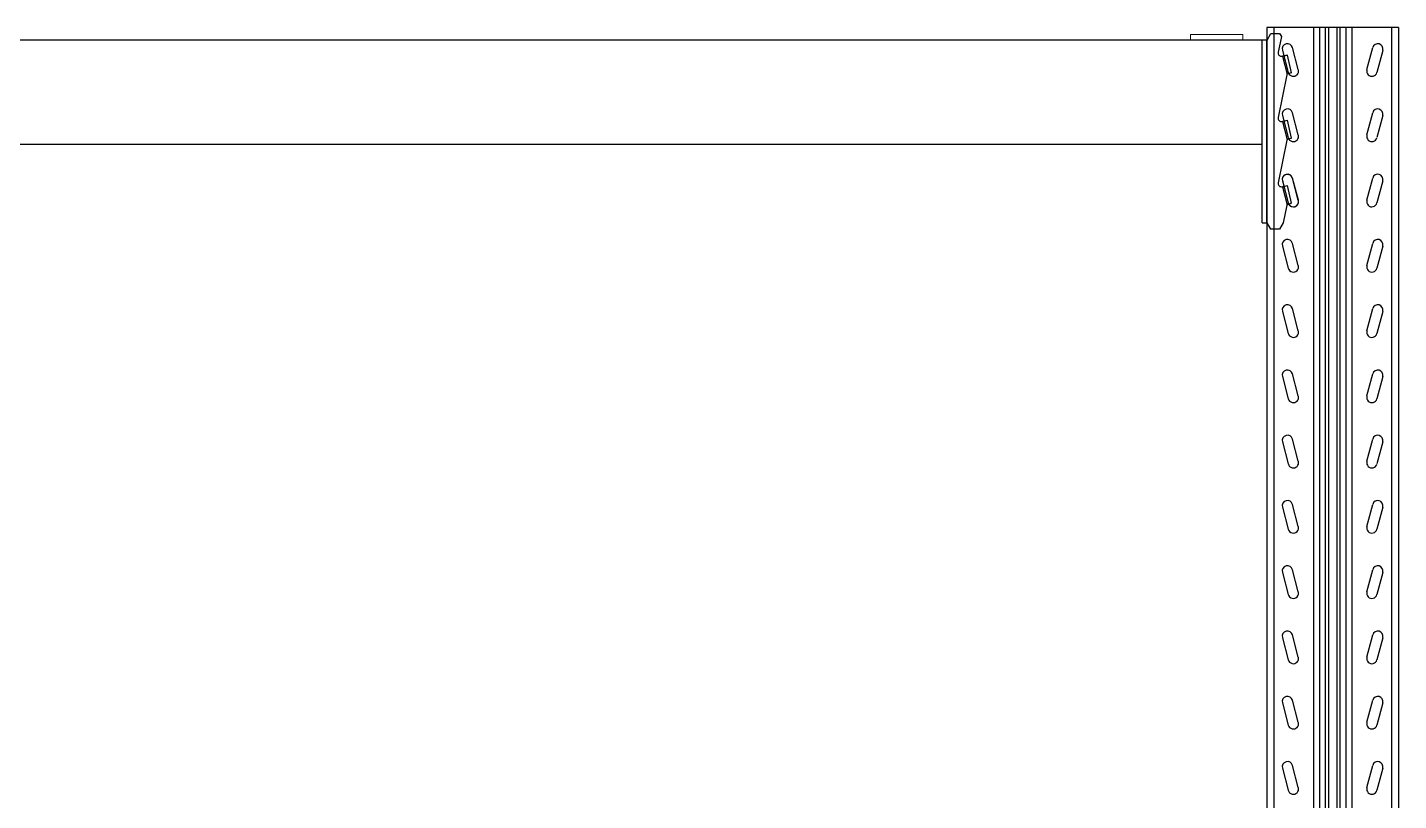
# Model space of a CAD drawing. Header units: millimetres. Extents: x -143 to 2013, y -78 to 1106.
# Drawn here: x 935 to 1986, y 514 to 1106 of the extents above; entities that cross this region are included whole.
import ezdxf

# ---------------------------------------------------------------- set-up
doc = ezdxf.new("R2010")
doc.units = ezdxf.units.MM
doc.linetypes.add('CONTINU', pattern=[0])
doc.linetypes.add('LIN0', pattern=[0])
doc.layers.add('LONGARINA', color=20, linetype='LIN0', lineweight=20)

# ---------------------------------------------------------------- blocks, each defined once
blk = doc.blocks.new('*U7')
at = {"color": 7, "linetype": 'Continuous', "lineweight": 25}
for p, q in [((-38.5, 7.4), (-34, -9.5)), ((-26.3, -7.4), (-30.8, 9.5)), ((26.3, -7.4), (30.8, 9.5)), ((38.5, 7.4), (34, -9.5))]:
    blk.add_line(p, q, dxfattribs=at)
for centre, start, end in [((-34.6, 8.5), 14.9006, 194.9006), ((34.6, 8.5), 345.0994, 165.0994), ((-30.1, -8.5), 194.9006, 14.9006), ((30.1, -8.5), 165.0994, 345.0994)]:
    blk.add_arc(centre, 4, start, end, dxfattribs=at)
blk = doc.blocks.new('*U6')
at = {"color": 0, "linetype": 'ByBlock', "lineweight": -2, "transparency": 16777216}
for p in [(0, 950), (0, 900), (0, 850), (0, 800), (0, 750), (0, 700), (0, 650), (0, 600), (0, 550), (0, 500), (0, 450), (0, 400), (0, 350), (0, 300), (0, 250), (0, 200), (0, 150), (0, 100), (0, 50), (0, 0)]:
    blk.add_blockref('*U7', p, dxfattribs=at)
blk = doc.blocks.new('DI_COLUNA_FRONTAL_101')
at = {"color": 7, "linetype": 'Continuous', "lineweight": 25}
for p, q in [((-50.5, 1104.8), (-50.5, 104.8)), ((-45.1, 1104.8), (-45.1, 104.8)), ((-14.7, 1104.8), (-14.7, 104.8)), ((-10.1, 1104.8), (-10.1, 104.8)), ((-5.6, 1104.8), (-5.6, 104.8)), ((-3.2, 1104.8), (-3.2, 104.8)), ((3.2, 1104.8), (3.2, 104.8)), ((5.6, 1104.8), (5.6, 104.8)), ((10.1, 1104.8), (10.1, 104.8)), ((14.7, 1104.8), (14.7, 104.8)), ((45.1, 1104.8), (45.1, 104.8)), ((50.5, 1104.8), (50.5, 104.8))]:
    blk.add_line(p, q, dxfattribs=at)
blk.add_line((50.5, 1104.8), (-50.5, 1104.8))
at = {"color": 2}
blk.add_blockref('*U6', (0, 129.8), dxfattribs=at)
blk = doc.blocks.new('DI_LGTOPO')
at = {"layer": 'LONGARINA', "linetype": 'CONTINU', "lineweight": -2, "ltscale": 2}
for p, q in [((1912.4, 106.9), (19.4, 106.9)), ((1912.4, 106.9), (19.4, 106.9)), ((1912.4, -33.1), (1912.4, 106.9)), ((1916, 106.9), (1912.4, 106.9)), ((1912.4, -33.1), (1912.4, 106.9)), ((1916, 106.9), (1912.4, 106.9)), ((1915.9, -33.1), (1915.9, 106.9)), ((1915.9, -33.1), (1915.9, 106.9)), ((1916, 106.9), (1918.9, 111.9)), ((1916, 106.9), (1918.9, 111.9)), ((1918.9, 111.9), (1919.1, 111.9)), ((1918.9, 111.9), (1919.1, 111.9)), ((1919.1, 111.9), (1925.6, 111.9)), ((1919.1, 111.9), (1925.6, 111.9)), ((1927, 109.5), (1924.6, 97.5)), ((1927, 109.5), (1924.6, 97.5)), ((1925.6, 111.9), (1927, 109.5)), ((1925.6, 111.9), (1927, 109.5)), ((1931.6, 95.4), (1928, 94.5)), ((1931.6, 95.4), (1928, 94.5)), ((1929, 94.7), (1928, 94.5)), ((1929, 94.7), (1928, 94.5)), ((1929, 94.7), (1931.6, 95.4)), ((1929, 94.7), (1931.6, 95.4)), ((1934.9, 81.8), (1931.6, 95.4)), ((1934.9, 81.8), (1931.6, 95.4)), ((1927, 94.5), (1928, 94.5)), ((1927, 94.5), (1928, 94.5)), ((1927, 94.5), (1928, 94.5)), ((1927, 94.5), (1928, 94.5)), ((1928, 94.5), (1931.4, 80.7)), ((1928, 94.5), (1931.4, 80.7)), ((1931.2, 80.3), (1924.6, 47.5)), ((1931.2, 80.3), (1924.6, 47.5)), ((1934.9, 81.8), (1932, 81)), ((1934.9, 81.8), (1932, 81)), ((1927, 44.5), (1928, 44.5)), ((1927, 44.5), (1928, 44.5)), ((1929, 44.7), (1928, 44.5)), ((1929, 44.7), (1928, 44.5)), ((1928, 44.5), (1931.4, 30.7)), ((1928, 44.5), (1931.4, 30.7)), ((1929, 44.7), (1931.6, 45.4)), ((1929, 44.7), (1931.6, 45.4)), ((1934.9, 31.8), (1931.6, 45.4)), ((1934.9, 31.8), (1931.6, 45.4)), ((1932, 31), (1934.9, 31.8)), ((1932, 31), (1934.9, 31.8)), ((1912.4, 26.9), (19.4, 26.9)), ((1912.4, 26.9), (19.4, 26.9)), ((1931.2, 30.3), (1924.6, -2.5)), ((1931.2, 30.3), (1924.6, -2.5)), ((1940.1, -15.9), (1935.6, 1)), ((1940.1, -15.9), (1935.6, 1)), ((1927, -5.5), (1928, -5.5)), ((1927, -5.5), (1928, -5.5)), ((1927.9, -1), (1929, -5.3)), ((1927.9, -1), (1929, -5.3)), ((1929, -5.3), (1928, -5.5)), ((1929, -5.3), (1928, -5.5)), ((1928, -5.5), (1931.4, -19.3)), ((1928, -5.5), (1931.4, -19.3)), ((1929, -5.3), (1931.6, -4.6)), ((1929, -5.3), (1931.6, -4.6)), ((1934.9, -18.2), (1931.6, -4.6)), ((1934.9, -18.2), (1931.6, -4.6)), ((1931.2, -19.7), (1928.5, -33.1)), ((1931.2, -19.7), (1928.5, -33.1)), ((1932, -19), (1932.7, -18.8)), ((1932, -19), (1932.7, -18.8)), ((1934.9, -18.2), (1932.7, -18.8)), ((1934.9, -18.2), (1932.7, -18.8)), ((1912.4, -33.1), (1916, -33.1)), ((1912.4, -33.1), (1916, -33.1)), ((1918.9, -38.1), (1916, -33.1)), ((1918.9, -38.1), (1916, -33.1)), ((1919.1, -38.1), (1918.9, -38.1)), ((1919.1, -38.1), (1918.9, -38.1)), ((1925.6, -38.1), (1919.1, -38.1)), ((1925.6, -38.1), (1919.1, -38.1)), ((1928.5, -33.1), (1925.6, -38.1)), ((1928.5, -33.1), (1925.6, -38.1))]:
    blk.add_line(p, q, dxfattribs=at)
at = {"layer": 'LONGARINA'}
for p, q in [((1897.4, 111.2), (1857.4, 111.2)), ((1857.4, 111.2), (1857.4, 106.9)), ((1897.4, 111.2), (1857.4, 111.2)), ((1857.4, 111.2), (1857.4, 106.9)), ((1857.4, 106.9), (1897.4, 106.9)), ((1857.4, 106.9), (1897.4, 106.9)), ((1897.4, 106.9), (1897.4, 111.2)), ((1897.4, 106.9), (1897.4, 111.2))]:
    blk.add_line(p, q, dxfattribs=at)
at = {"layer": 'LONGARINA', "linetype": 'CONTINU', "lineweight": -2, "ltscale": 2}
for centre, radius, start, end in [((1927, 97), 2.5, 168.549, 270), ((1927, 97), 2.5, 168.549, 270), ((1927, 97), 2.5, 168.549, 270), ((1927, 97), 2.5, 168.549, 270), ((1932.2, 80.1), 1.01, 103.987, 168.262), ((1932.2, 80.1), 1.01, 103.987, 168.262), ((1927, 47), 2.5, 168.549, 270), ((1927, 47), 2.5, 168.549, 270), ((1932.2, 30.1), 1.01, 103.987, 168.262), ((1932.2, 30.1), 1.01, 103.987, 168.262), ((1931.7, 0), 4, 14.9006, 194.9006), ((1931.7, 0), 4, 14.9006, 194.9006), ((1927, -3), 2.5, 168.549, 270), ((1927, -3), 2.5, 168.549, 270), ((1932.2, -19.9), 1.01, 103.987, 168.262), ((1932.2, -19.9), 1.01, 103.987, 168.262), ((1936.2, -16.9), 4, 207.874, 14.9006), ((1936.2, -16.9), 4, 207.874, 14.9006)]:
    blk.add_arc(centre, radius, start, end, dxfattribs=at)

msp = doc.modelspace()

# ---------------------------------------------------------------- block references
at = {"color": 2}
msp.add_blockref('DI_COLUNA_FRONTAL_101', (1935.8, 1.4), dxfattribs=at)
msp.add_blockref('DI_LGTOPO', (-30.5, 989.6))

doc.saveas('drawing.dxf')
